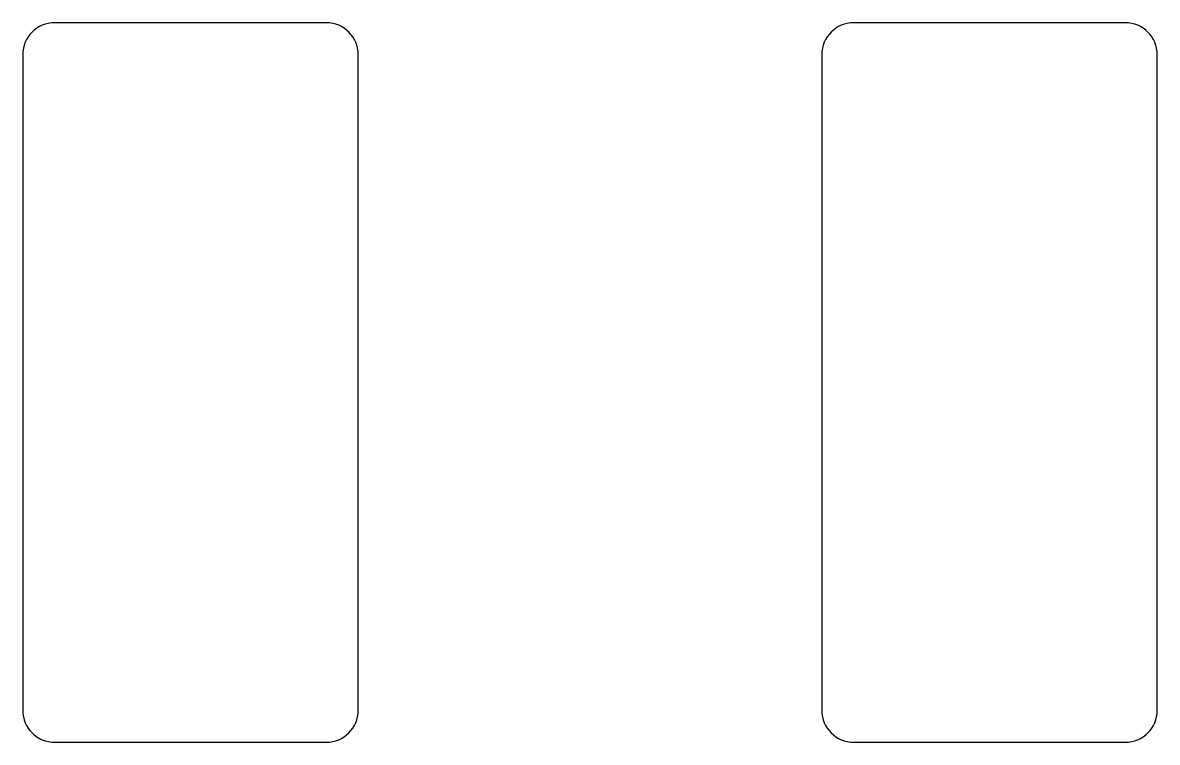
# Model space of a CAD drawing. Header units: millimetres. Extents: x 157 to 228, y -123 to -78.
import ezdxf

# ---------------------------------------------------------------- set-up
doc = ezdxf.new("R2010")
doc.units = ezdxf.units.MM

msp = doc.modelspace()

# ---------------------------------------------------------------- linework, layer by layer
for p, q in [((176, -78), (159, -78)), ((226, -78), (209, -78)), ((157, -80), (157, -121)), ((178, -121), (178, -80)), ((207, -80), (207, -121)), ((228, -121), (228, -80)), ((159, -123), (176, -123)), ((209, -123), (226, -123))]:
    msp.add_line(p, q)
for centre, start, end in [((159, -80), 90, 180), ((176, -80), 0, 90), ((209, -80), 90, 180), ((226, -80), 0, 90), ((159, -121), 180, 270), ((176, -121), 270, 0), ((209, -121), 180, 270), ((226, -121), 270, 0)]:
    msp.add_arc(centre, 2, start, end)

doc.saveas('drawing.dxf')
